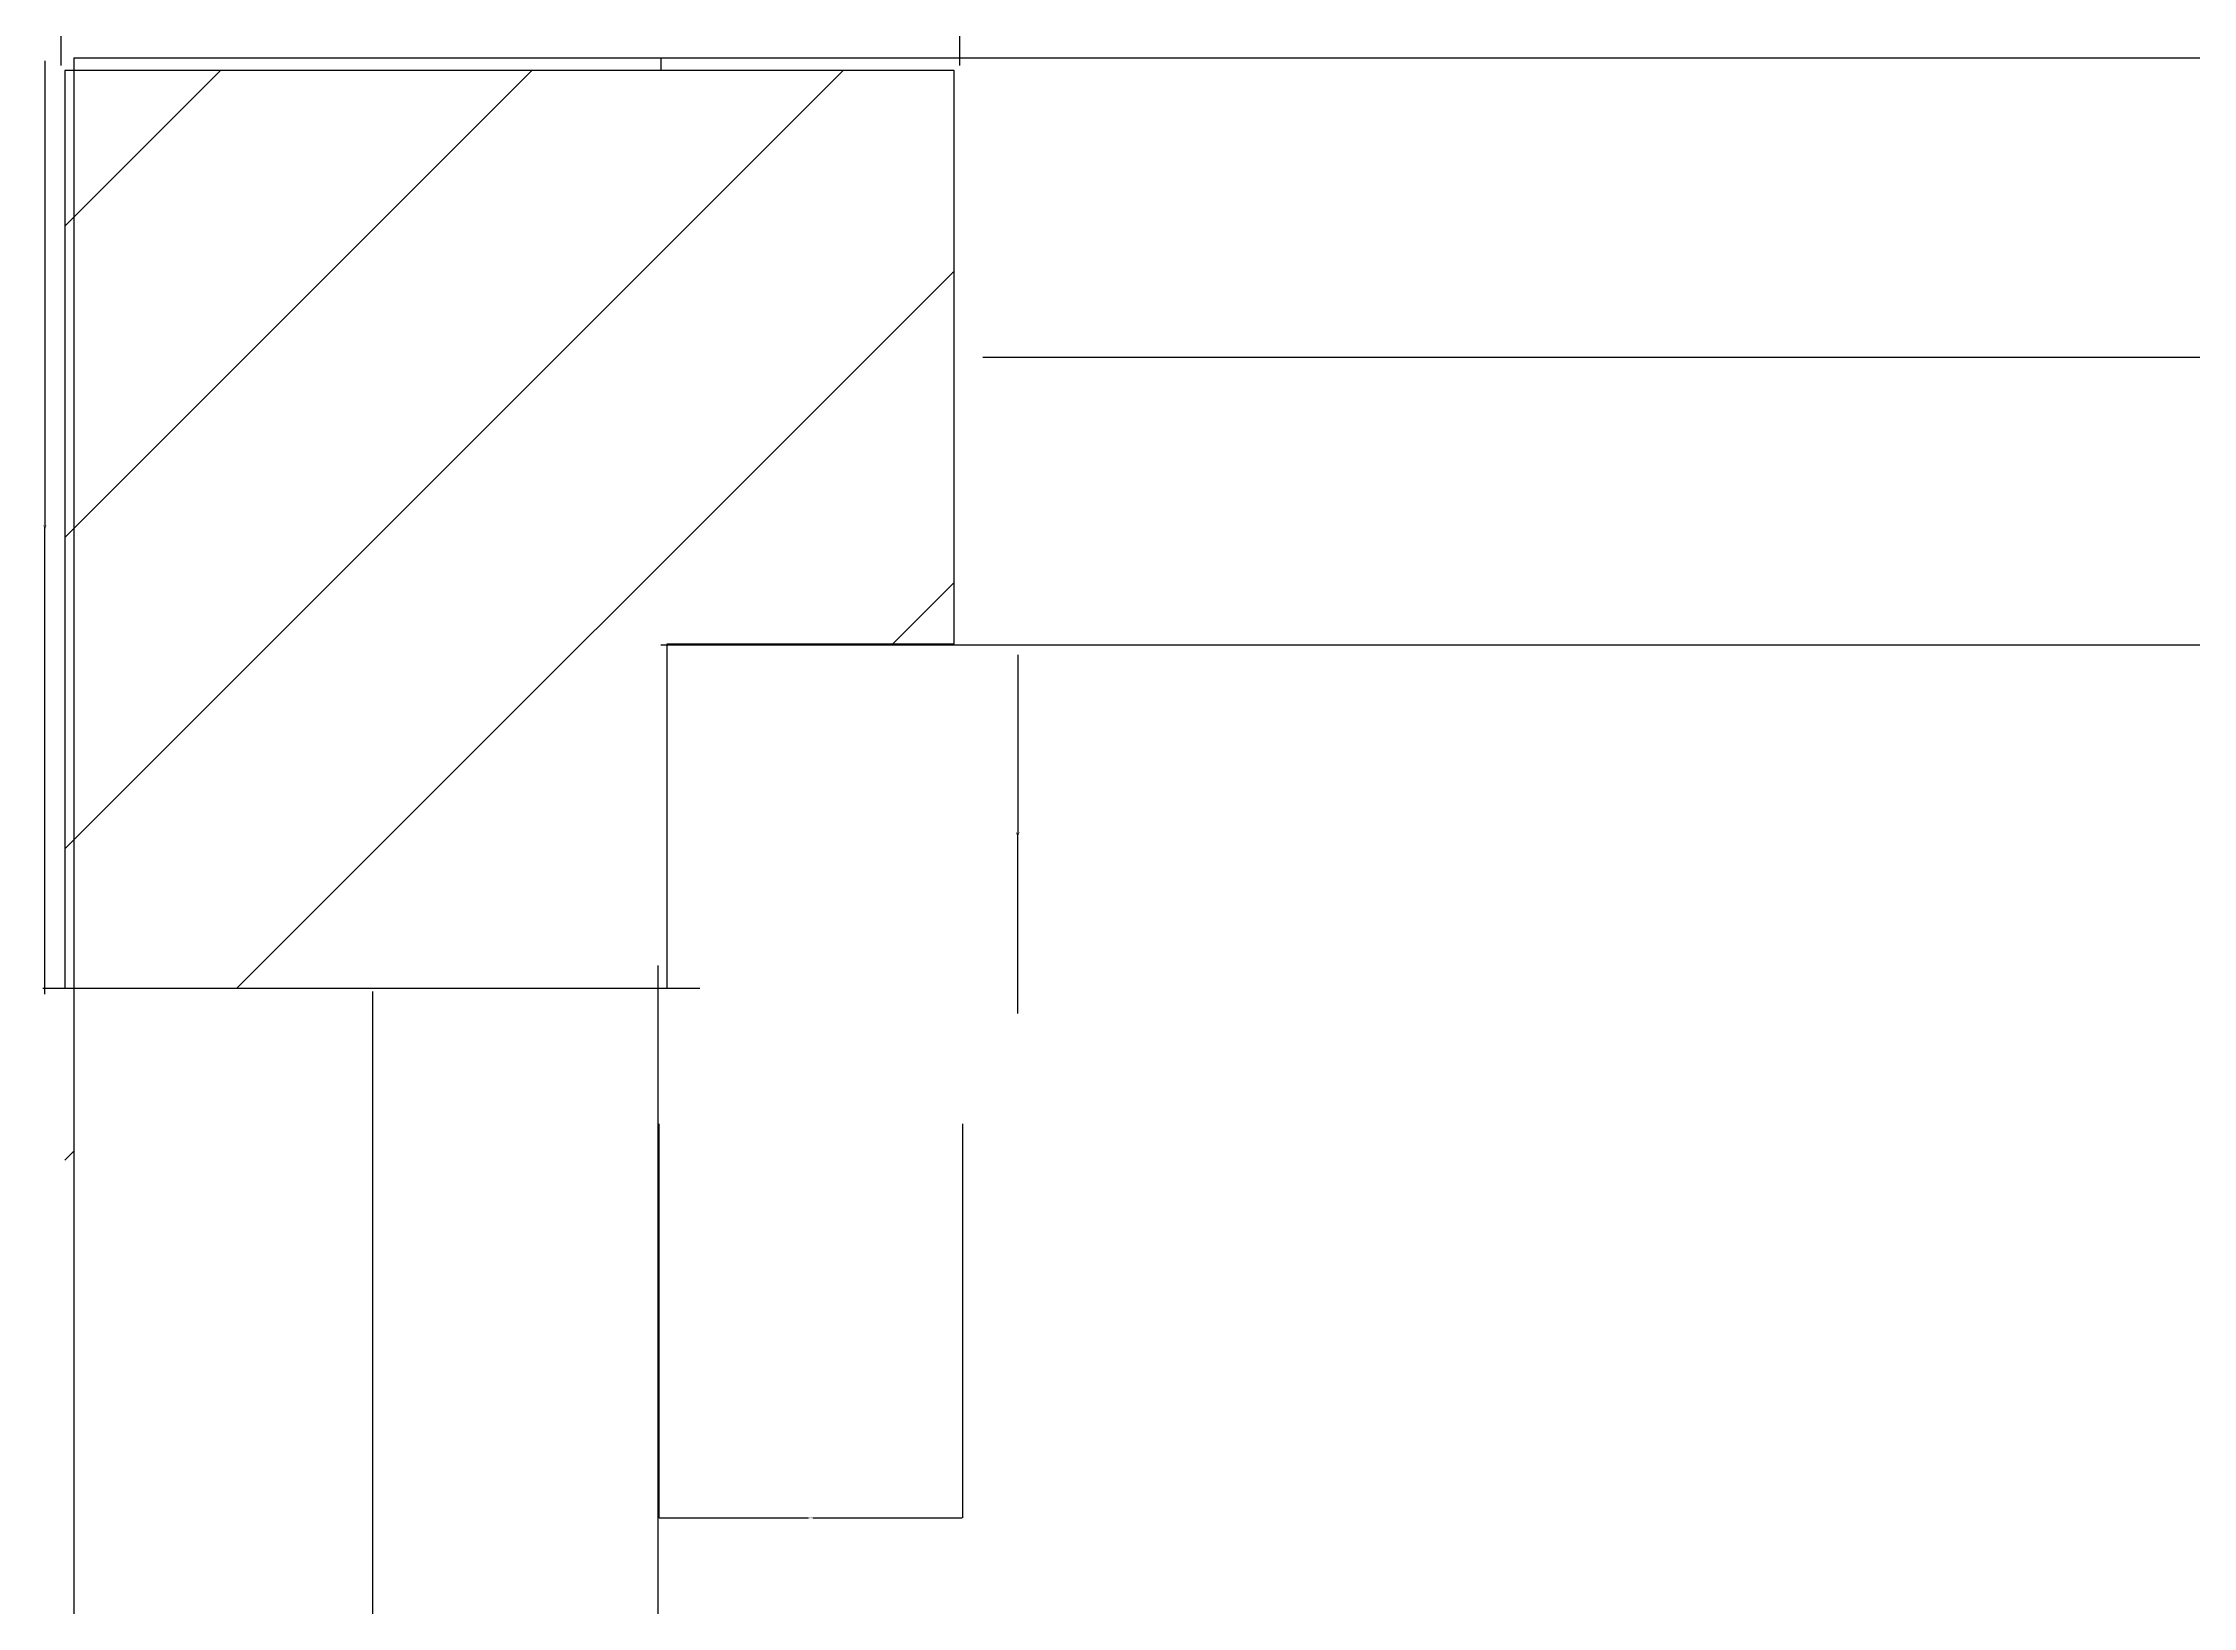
# Model space of a CAD drawing. Header units: metres. Extents: x 169789 to 254571, y -54633 to 5590.
# Drawn here: x 230272 to 231760, y 1179 to 2261 of the extents above; entities that cross this region are included whole.
import ezdxf

# ---------------------------------------------------------------- set-up
doc = ezdxf.new("R2010")
doc.units = ezdxf.units.M
doc.layers.add('DIM', color=3, linetype='Continuous')
doc.layers.add('WALL', color=40, linetype='Continuous')
doc.dimstyles.get("Standard").update_dxf_attribs({"dimtxt": 2.5, "dimasz": 2.5, "dimexe": 1.25, "dimexo": 0.625, "dimtad": 1, "dimcen": 2.5, "dimazin": 3, "dimtfac": 1, "dimtmove": 0, "dimatfit": 3})

# ---------------------------------------------------------------- blocks, each defined once
blk = doc.blocks.new('*D98')
for p, q in [((230285.06, 2245.58), (230285.06, 3239.74)), ((230285.31, 3239.74), (230594.265, 3239.74)), ((230597.265, 3239.74), (230906.22, 3239.74)), ((230906.47, 2245.58), (230906.47, 3239.74))]:
    blk.add_line(p, q)
at = {"layer": 'Defpoints'}
for p in [(230285.06, 3239.74), (230285.06, 2245.58), (230906.47, 2245.58)]:
    blk.add_point(p, dxfattribs=at)
at = {"layer": 'DIM', "insert": (230595.765, 3239.74), "char_height": 1, "attachment_point": 5}
blk.add_mtext('300', dxfattribs=at)
blk = doc.blocks.new('*D101')
for p, q in [((230273.58, 2248.66), (230273.58, 1925.89)), ((230273.33, 1925.89), (230273.08, 1925.89)), ((230273.58, 1603.12), (230273.58, 1925.89)), ((230273.58, 1925.89), (230273.58, 1925.89)), ((230273.83, 1925.89), (230274.08, 1925.89))]:
    blk.add_line(p, q)
at = {"layer": 'Defpoints'}
for p in [(230273.58, 2248.66), (230273.58, 1925.89), (230273.58, 1603.12)]:
    blk.add_point(p, dxfattribs=at)
at = {"layer": 'DIM', "insert": (230273.58, 1927.015), "char_height": 1, "attachment_point": 5}
blk.add_mtext('300', dxfattribs=at)
blk = doc.blocks.new('*D106')
for p, q in [((230698.35, 1513.3), (230698.35, 1240.79)), ((230908.41, 1513.3), (230908.41, 1240.79)), ((230698.6, 1240.79), (230801.88, 1240.79)), ((230804.88, 1240.79), (230908.16, 1240.79))]:
    blk.add_line(p, q)
at = {"layer": 'Defpoints'}
for p in [(230698.35, 1513.3), (230908.41, 1513.3), (230698.35, 1240.79)]:
    blk.add_point(p, dxfattribs=at)
at = {"layer": 'DIM', "insert": (230803.38, 1240.79), "char_height": 1, "attachment_point": 5}
blk.add_mtext('100', dxfattribs=at)
blk = doc.blocks.new('*D107')
for p, q in [((230946.61, 1837.72), (230946.61, 1713.68)), ((230946.36, 1713.68), (230946.11, 1713.68)), ((230946.61, 1589.63), (230946.61, 1713.68)), ((230946.61, 1713.68), (230946.61, 1713.68)), ((230946.86, 1713.68), (230947.11, 1713.68))]:
    blk.add_line(p, q)
at = {"layer": 'Defpoints'}
for p in [(230946.61, 1837.72), (230946.61, 1713.68), (230946.61, 1589.63)]:
    blk.add_point(p, dxfattribs=at)
at = {"layer": 'DIM', "insert": (230946.61, 1714.805), "char_height": 1, "attachment_point": 5}
blk.add_mtext('100', dxfattribs=at)

msp = doc.modelspace()

# ---------------------------------------------------------------- linework, layer by layer
for p, q in [((230287.51, 1703.55), (230825.98, 2242.02)), ((230287.51, 1918.9), (230610.62, 2242.02)), ((230287.51, 2134.26), (230395.27, 2242.02)), ((230406.41, 1607.09), (230902.55, 2103.23)), ((230860.16, 1845.48), (230902.55, 1887.87)), ((230287.51, 1488.19), (230293.62, 1494.3))]:
    msp.add_line(p, q)
at = {"layer": 'DIM'}
for p, q in [((230697.78, 1622.82), (230697.78, -2826.37)), ((230500.3, 1604.88), (230500.3, -2575.21))]:
    msp.add_line(p, q, dxfattribs=at)
msp.add_lwpolyline([(230272.38, 1607.09), (230726.73, 1607.09)], dxfattribs=at)
at = {"layer": 'WALL'}
for p, q in [((230293.62, 2250.83), (230293.62, -3230.7)), ((230293.62, 2250.83), (235775.16, 2250.83)), ((230699.66, 2250.83), (230699.66, 2242.02)), ((230922.39, 2043.75), (235168.14, 2043.75)), ((230699.66, 1844.79), (235369.12, 1844.79))]:
    msp.add_line(p, q, dxfattribs=at)
for points in [[(230902.55, 1845.48), (230902.55, 2242.02), (230287.51, 2242.02), (230287.51, 1607.09)], [(230704.15, 1607.09), (230704.15, 1845.48), (230902.55, 1845.48)]]:
    msp.add_lwpolyline(points, dxfattribs=at)

# ---------------------------------------------------------------- dimensions: what is measured, and where the dimension line sits
at = {"layer": 'DIM'}
for base, p1, p2, text, picture, middle in [((230285.06, 3239.74), (230285.06, 2245.58), (230906.47, 2245.58), '300', '*D98', (230595.765, 3239.74)), ((230273.58, 1925.89), (230273.58, 2248.66), (230273.58, 1603.12), '300', '*D101', (230273.58, 1927.015)), ((230946.61, 1713.68), (230946.61, 1589.63), (230946.61, 1837.72), '100', '*D107', (230946.61, 1714.805)), ((230698.35, 1240.79), (230698.35, 1513.3), (230908.41, 1513.3), '100', '*D106', (230803.38, 1240.79))]:
    dim = msp.add_linear_dim(base=base, p1=p1, p2=p2, text=text, dimstyle='Standard', dxfattribs=at)
    dim.commit()
    dim.dimension.update_dxf_attribs({"geometry": picture, "text_midpoint": middle})

doc.saveas('drawing.dxf')
